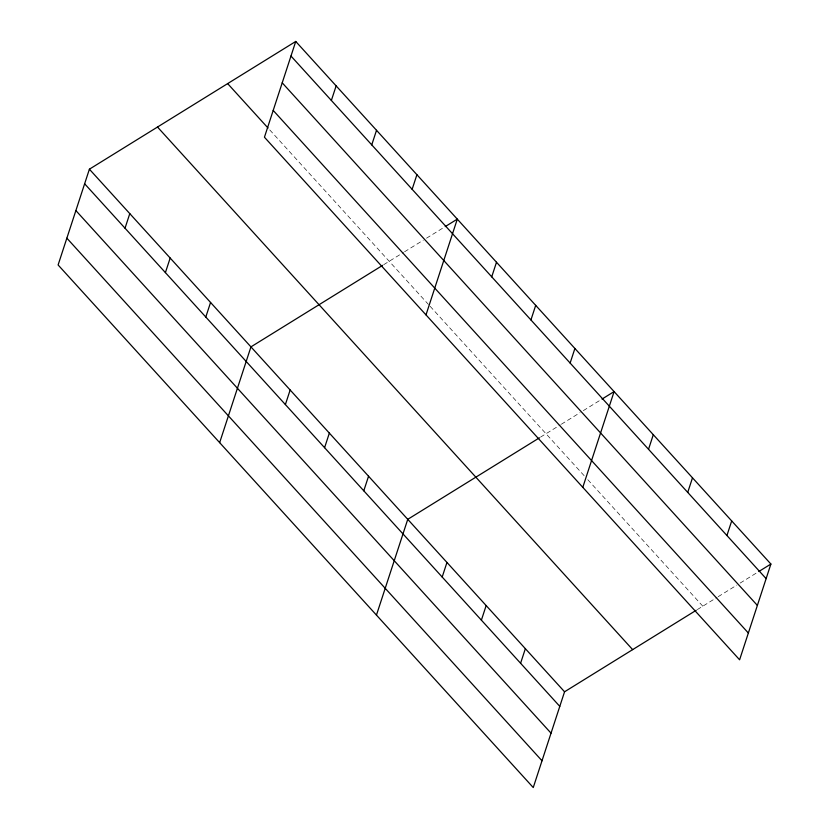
<?xml version="1.0" encoding="UTF-8"?>
<svg xmlns="http://www.w3.org/2000/svg" width="829" height="829" viewBox="0 0 829 829"><rect width="100%" height="100%" fill="white"/><g stroke="black" fill="none" stroke-linecap="round" stroke-linejoin="round"><path stroke-width="0.62" stroke-dasharray="4.14 3.11" d="M383.723 264.679L403.485 252.451M404.583 251.767L423.256 240.213M426.541 238.172L444.116 227.291M540.529 437.132L560.28 424.904M561.378 424.22L580.051 412.666M583.347 410.624L600.921 399.744M697.324 609.595L717.085 597.357M718.183 596.683L736.857 585.119M740.152 583.077L757.716 572.197M269.757 129.915L428.406 304.398M430.147 306.315L585.201 476.851M587.823 479.732L702.805 606.196"/><path stroke-width="1.24" d="M295.746 41.45L264.441 137.21L739.603 659.801L770.897 564.041L295.746 41.45L89.397 169.199L58.103 264.959L533.254 787.55L564.559 691.79L696.225 610.268M125.024 228.203L129.79 213.613M165.406 272.617L170.173 258.037M205.799 317.041L210.566 302.45M219.654 442.645L250.949 346.874L382.625 265.363M331.362 100.454L336.139 85.874M285.383 404.573L290.15 389.993M371.755 144.878L376.521 130.288M324.585 447.691L329.351 433.101M412.137 189.302L416.914 174.712M363.786 490.799L368.553 476.219M426.002 314.896L457.297 219.136L445.214 226.607M376.449 615.097L407.754 519.327L539.43 437.816M491.732 276.834L496.498 262.244M442.189 577.036L446.955 562.445M530.933 319.942L535.7 305.362M481.39 620.144L486.157 605.553M570.134 363.061L574.901 348.47M520.591 663.262L525.358 648.672M582.797 487.348L614.102 391.589L602.02 399.07M648.527 449.287L653.304 434.697M687.728 492.405L692.495 477.815M726.929 535.513L731.696 520.923M758.815 571.523L770.897 564.041M290.979 56.04L766.131 578.632M282.223 82.827L757.374 605.419M273.197 110.423L748.359 633.014M227.654 83.605L268.036 128.029M157.5 127.034L632.651 649.625M89.397 169.199L564.559 691.79M84.631 183.779L559.782 706.37M75.874 210.566L551.026 733.157M66.859 238.172L542.011 760.763"/></g></svg>
